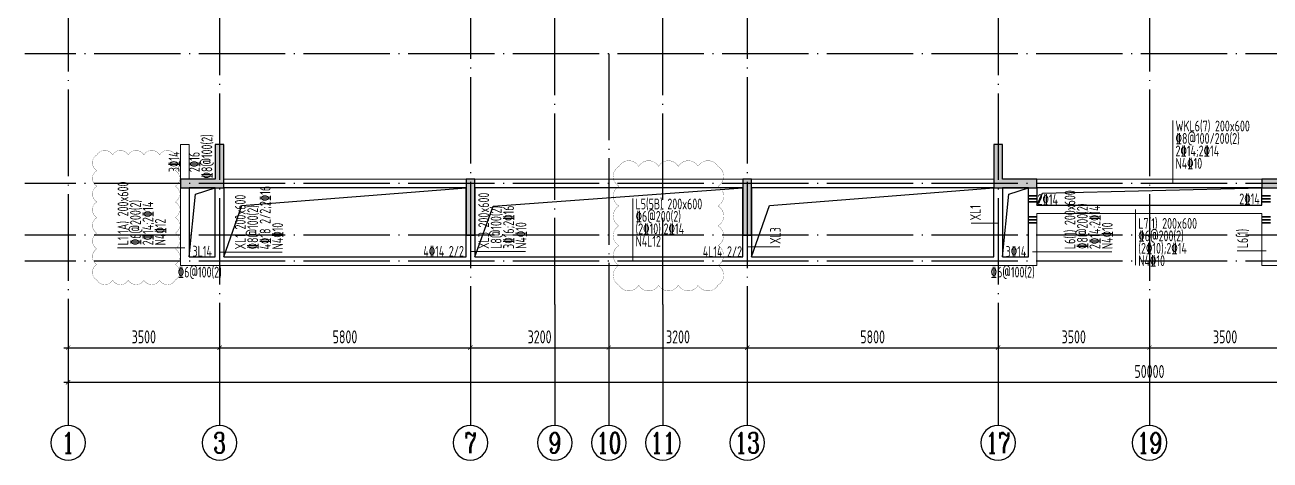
# Model space of a CAD drawing. Extents: x -668857 to 143095, y -247466 to 228182.
# Drawn here: x -98733 to -69943, y -219352 to -209286 of the extents above; entities that cross this region are included whole.
import ezdxf
from ezdxf.enums import TextEntityAlignment as Align

# ---------------------------------------------------------------- set-up
doc = ezdxf.new("R2010")
doc.units = 0
doc.header["$LTSCALE"] = 1000
doc.linetypes.add('DASH', pattern=[0.35, 0.25, -0.1])
doc.linetypes.add('DOTE', pattern=[2.42, 2, -0.2, 0.02, -0.2])
doc.layers.get('0').update_dxf_attribs({"linetype": 'CONTINUOUS'})
doc.layers.get('DEFPOINTS').update_dxf_attribs({"linetype": 'CONTINUOUS'})
for name, color, linetype in [('A-AXIS', 1, 'CONTINUOUS'), ('A-DOTE', 10, 'DOTE'), ('AXIS_NUM', 7, 'CONTINUOUS'), ('S-D洞口', 4, 'CONTINUOUS'), ('S-L主梁线', 4, 'DASH'), ('S-L梁编号', 6, 'CONTINUOUS'), ('S-L梁配筋', 7, 'CONTINUOUS'), ('S-Q墙填充', 252, 'CONTINUOUS'), ('S-Q墙实线', 6, 'CONTINUOUS'), ('S-Y一般标注', 3, 'CONTINUOUS')]:
    doc.layers.add(name, color=color, linetype=linetype)
doc.layers.add('审图修改', color=2, linetype='CONTINUOUS', plot=False)
doc.layers.add('梁附加箍筋', color=1, linetype='CONTINUOUS', lineweight=35)
doc.styles.add('TSSD_Axis', font='complex.shx', dxfattribs={"width": 0.7, "bigfont": 'hztxt.shx'})
doc.styles.add('TSSD_DIMENSION', font='Tssdeng.shx', dxfattribs={"width": 0.7, "bigfont": 'tssdchn.shx'})
doc.styles.add('TSSD_REIN', font='tssdeng.shx', dxfattribs={"width": 0.7, "height": 300, "bigfont": 'tssdchn.shx'})
doc.dimstyles.new('TSSD_100_100', dxfattribs={"dimtxt": 300, "dimasz": 100, "dimexe": 100, "dimexo": 250, "dimgap": 100, "dimtad": 1, "dimdec": 0, "dimzin": 0, "dimdsep": 46, "dimtxsty": 'TSSD_DIMENSION', "dimblk": 'ARCHTICK', "dimcen": 0, "dimdle": 100, "dimclrt": 7, "dimadec": 0, "dimazin": 0, "dimtfac": 1, "dimtdec": 0, "dimtix": 1, "dimtmove": 2, "dimatfit": 3, "dimldrblk": 'ARCHTICK', "dimfxl": 0, "dimtolj": 1, "dimtzin": 0, "dimarcsym": 0})

# ---------------------------------------------------------------- blocks, each defined once
blk = doc.blocks.new('ts_axno')
at = {"color": 0, "linetype": 'ByBlock', "lineweight": -2}
blk.add_circle((0, 0), 0.5, dxfattribs=at)
at = {"color": 0, "linetype": 'ByBlock', "lineweight": -2, "style": 'TSSD_Axis', "width": 0.7}
blk.add_attdef('A', text='', height=0.6, dxfattribs=at).set_placement((0, 0), align=Align.MIDDLE_CENTER)
blk = doc.blocks.new('_ArchTick')
at = {"color": 0, "linetype": 'ByBlock', "const_width": 0.15}
blk.add_lwpolyline([(-0.5, -0.5), (0.5, 0.5)], dxfattribs=at)
blk = doc.blocks.new('*D134')
at = {"layer": 'DEFPOINTS', "color": 0}
for p in [(8100, 3600), (13900, 3600), (13900, 2600)]:
    blk.add_point(p, dxfattribs=at)
at = {"layer": 'S-Y一般标注', "color": 0, "lineweight": -2}
for p, q in [((8100, 3350), (8100, 2500)), ((13900, 3350), (13900, 2500)), ((8000, 2600), (14000, 2600))]:
    blk.add_line(p, q, dxfattribs=at)
at = {"layer": 'S-Y一般标注', "color": 0, "lineweight": -2, "xscale": 100, "yscale": 100, "zscale": 100, "rotation": 180}
blk.add_blockref('_ArchTick', (8100, 2600), dxfattribs=at)
at = {"layer": 'S-Y一般标注', "color": 0, "lineweight": -2, "xscale": 100, "yscale": 100, "zscale": 100}
blk.add_blockref('_ArchTick', (13900, 2600), dxfattribs=at)
at = {"layer": 'S-Y一般标注', "color": 7, "insert": (11000, 2850), "char_height": 300, "attachment_point": 5, "style": 'TSSD_DIMENSION'}
blk.add_mtext('\\A1;5800', dxfattribs=at)
blk = doc.blocks.new('*D135')
at = {"layer": 'DEFPOINTS', "color": 0}
for p in [(17100, 3600), (20300, 3600), (20300, 2600)]:
    blk.add_point(p, dxfattribs=at)
at = {"layer": 'S-Y一般标注', "color": 0, "lineweight": -2}
for p, q in [((17100, 3350), (17100, 2500)), ((20300, 3350), (20300, 2500)), ((17000, 2600), (20400, 2600))]:
    blk.add_line(p, q, dxfattribs=at)
at = {"layer": 'S-Y一般标注', "color": 0, "lineweight": -2, "xscale": 100, "yscale": 100, "zscale": 100, "rotation": 180}
blk.add_blockref('_ArchTick', (17100, 2600), dxfattribs=at)
at = {"layer": 'S-Y一般标注', "color": 0, "lineweight": -2, "xscale": 100, "yscale": 100, "zscale": 100}
blk.add_blockref('_ArchTick', (20300, 2600), dxfattribs=at)
at = {"layer": 'S-Y一般标注', "color": 7, "insert": (18700, 2850), "char_height": 300, "attachment_point": 5, "style": 'TSSD_DIMENSION'}
blk.add_mtext('\\A1;3200', dxfattribs=at)
blk = doc.blocks.new('*D136')
at = {"layer": 'DEFPOINTS', "color": 0}
for p in [(20300, 3600), (26100, 3600), (26100, 2600)]:
    blk.add_point(p, dxfattribs=at)
at = {"layer": 'S-Y一般标注', "color": 0, "lineweight": -2}
for p, q in [((20300, 3350), (20300, 2500)), ((26100, 3350), (26100, 2500)), ((20200, 2600), (26200, 2600))]:
    blk.add_line(p, q, dxfattribs=at)
at = {"layer": 'S-Y一般标注', "color": 0, "lineweight": -2, "xscale": 100, "yscale": 100, "zscale": 100, "rotation": 180}
blk.add_blockref('_ArchTick', (20300, 2600), dxfattribs=at)
at = {"layer": 'S-Y一般标注', "color": 0, "lineweight": -2, "xscale": 100, "yscale": 100, "zscale": 100}
blk.add_blockref('_ArchTick', (26100, 2600), dxfattribs=at)
at = {"layer": 'S-Y一般标注', "color": 7, "insert": (23200, 2850), "char_height": 300, "attachment_point": 5, "style": 'TSSD_DIMENSION'}
blk.add_mtext('\\A1;5800', dxfattribs=at)
blk = doc.blocks.new('*D137')
at = {"layer": 'DEFPOINTS', "color": 0}
for p in [(26100, 3600), (29600, 3600), (29600, 2600)]:
    blk.add_point(p, dxfattribs=at)
at = {"layer": 'S-Y一般标注', "color": 0, "lineweight": -2}
for p, q in [((26100, 3350), (26100, 2500)), ((29600, 3350), (29600, 2500)), ((26000, 2600), (29700, 2600))]:
    blk.add_line(p, q, dxfattribs=at)
at = {"layer": 'S-Y一般标注', "color": 0, "lineweight": -2, "xscale": 100, "yscale": 100, "zscale": 100, "rotation": 180}
blk.add_blockref('_ArchTick', (26100, 2600), dxfattribs=at)
at = {"layer": 'S-Y一般标注', "color": 0, "lineweight": -2, "xscale": 100, "yscale": 100, "zscale": 100}
blk.add_blockref('_ArchTick', (29600, 2600), dxfattribs=at)
at = {"layer": 'S-Y一般标注', "color": 7, "insert": (27850, 2850), "char_height": 300, "attachment_point": 5, "style": 'TSSD_DIMENSION'}
blk.add_mtext('\\A1;3500', dxfattribs=at)
blk = doc.blocks.new('*D142')
at = {"layer": 'DEFPOINTS', "color": 0}
for p in [(4600, 3600), (54600, 3600), (54600, 1800)]:
    blk.add_point(p, dxfattribs=at)
at = {"layer": 'S-Y一般标注', "color": 0, "lineweight": -2}
for p, q in [((4600, 3350), (4600, 1700)), ((54600, 3350), (54600, 1700)), ((4500, 1800), (54700, 1800))]:
    blk.add_line(p, q, dxfattribs=at)
at = {"layer": 'S-Y一般标注', "color": 0, "lineweight": -2, "xscale": 100, "yscale": 100, "zscale": 100, "rotation": 180}
blk.add_blockref('_ArchTick', (4600, 1800), dxfattribs=at)
at = {"layer": 'S-Y一般标注', "color": 0, "lineweight": -2, "xscale": 100, "yscale": 100, "zscale": 100}
blk.add_blockref('_ArchTick', (54600, 1800), dxfattribs=at)
at = {"layer": 'S-Y一般标注', "color": 7, "insert": (29600, 2050), "char_height": 300, "attachment_point": 5, "style": 'TSSD_DIMENSION'}
blk.add_mtext('\\A1;50000', dxfattribs=at)
blk = doc.blocks.new('*D143')
at = {"layer": 'DEFPOINTS', "color": 0}
for p in [(13900, 3600), (17100, 3600), (17100, 2600)]:
    blk.add_point(p, dxfattribs=at)
at = {"layer": 'S-Y一般标注', "color": 0, "lineweight": -2}
for p, q in [((13900, 3350), (13900, 2500)), ((17100, 3350), (17100, 2500)), ((13800, 2600), (17200, 2600))]:
    blk.add_line(p, q, dxfattribs=at)
at = {"layer": 'S-Y一般标注', "color": 0, "lineweight": -2, "xscale": 100, "yscale": 100, "zscale": 100, "rotation": 180}
blk.add_blockref('_ArchTick', (13900, 2600), dxfattribs=at)
at = {"layer": 'S-Y一般标注', "color": 0, "lineweight": -2, "xscale": 100, "yscale": 100, "zscale": 100}
blk.add_blockref('_ArchTick', (17100, 2600), dxfattribs=at)
at = {"layer": 'S-Y一般标注', "color": 7, "insert": (15500, 2850), "char_height": 300, "attachment_point": 5, "style": 'TSSD_DIMENSION'}
blk.add_mtext('\\A1;3200', dxfattribs=at)
blk = doc.blocks.new('*D144')
at = {"layer": 'DEFPOINTS', "color": 0}
for p in [(4600, 3600), (8100, 3600), (8100, 2600)]:
    blk.add_point(p, dxfattribs=at)
at = {"layer": 'S-Y一般标注', "color": 0, "lineweight": -2}
for p, q in [((4600, 3350), (4600, 2500)), ((8100, 3350), (8100, 2500)), ((4500, 2600), (8200, 2600))]:
    blk.add_line(p, q, dxfattribs=at)
at = {"layer": 'S-Y一般标注', "color": 0, "lineweight": -2, "xscale": 100, "yscale": 100, "zscale": 100, "rotation": 180}
blk.add_blockref('_ArchTick', (4600, 2600), dxfattribs=at)
at = {"layer": 'S-Y一般标注', "color": 0, "lineweight": -2, "xscale": 100, "yscale": 100, "zscale": 100}
blk.add_blockref('_ArchTick', (8100, 2600), dxfattribs=at)
at = {"layer": 'S-Y一般标注', "color": 7, "insert": (6350, 2850), "char_height": 300, "attachment_point": 5, "style": 'TSSD_DIMENSION'}
blk.add_mtext('\\A1;3500', dxfattribs=at)
blk = doc.blocks.new('*D145')
at = {"layer": 'DEFPOINTS', "color": 0}
for p in [(29600, 3600), (33100, 3600), (33100, 2600)]:
    blk.add_point(p, dxfattribs=at)
at = {"layer": 'S-Y一般标注', "color": 0, "lineweight": -2}
for p, q in [((29600, 3350), (29600, 2500)), ((33100, 3350), (33100, 2500)), ((29500, 2600), (33200, 2600))]:
    blk.add_line(p, q, dxfattribs=at)
at = {"layer": 'S-Y一般标注', "color": 0, "lineweight": -2, "xscale": 100, "yscale": 100, "zscale": 100, "rotation": 180}
blk.add_blockref('_ArchTick', (29600, 2600), dxfattribs=at)
at = {"layer": 'S-Y一般标注', "color": 0, "lineweight": -2, "xscale": 100, "yscale": 100, "zscale": 100}
blk.add_blockref('_ArchTick', (33100, 2600), dxfattribs=at)
at = {"layer": 'S-Y一般标注', "color": 7, "insert": (31350, 2850), "char_height": 300, "attachment_point": 5, "style": 'TSSD_DIMENSION'}
blk.add_mtext('\\A1;3500', dxfattribs=at)
blk = doc.blocks.new('20210730.03293678')
at = {"layer": '梁附加箍筋', "lineweight": 35}
for p, q in [((200, 620), (0, 620)), ((5600, 620), (5400, 620)), ((200, 550), (0, 550)), ((200, 480), (0, 480)), ((5600, 550), (5400, 550)), ((5600, 480), (5400, 480)), ((200, 140), (0, 140)), ((200, 70), (0, 70)), ((200, 0), (0, 0)), ((5600, 140), (5400, 140)), ((5600, 70), (5400, 70)), ((5600, 0), (5400, 0))]:
    blk.add_line(p, q, dxfattribs=at)
blk = doc.blocks.new('20210726.16395156')
at = {"layer": 'A-AXIS'}
for p, q in [((4600, 3600), (4600, 800)), ((8100, 3600), (8100, 800)), ((13900, 3600), (13900, 800)), ((15850, 3600), (15850, 800)), ((17100, 3600), (17100, 800)), ((18350, 3600.1), (18350, 800.1)), ((20300, 3600), (20300, 800)), ((26100, 3600), (26100, 800)), ((29600, 3600), (29600, 800))]:
    blk.add_line(p, q, dxfattribs=at)
at = {"layer": 'A-DOTE'}
for p, q in [((4600, 18249.9), (4600, 3600)), ((29600, 18249.9), (29600, 3600)), ((13900.2, 13700), (13900, 3600)), ((20299.8, 13700), (20300, 3600)), ((15850, 3600), (15850, 11500)), ((18350, 3600.1), (18350, 11500)), ((8100, 10900), (8100, 3600)), ((26100, 10900), (26100, 3600)), ((55600, 9400), (3600, 9400)), ((17100, 9400), (17100, 3600)), ((55600, 6400), (3600, 6400)), ((55600, 5200), (3600, 5200)), ((55600, 4600), (3600, 4600))]:
    blk.add_line(p, q, dxfattribs=at)
at = {"layer": 'A-AXIS'}
ref = blk.add_blockref('ts_axno', (4600, 400), dxfattribs=dict(at, xscale=-800, yscale=800, zscale=800, rotation=180))
ref.add_attrib('1', '1', dxfattribs={"layer": 'AXIS_NUM', "height": 480, "style": 'TSSD_Axis', "width": 0.7}).set_placement((4600, 400), align=Align.MIDDLE_CENTER)
ref = blk.add_blockref('ts_axno', (8100, 400), dxfattribs=dict(at, xscale=-800, yscale=800, zscale=800, rotation=180))
ref.add_attrib('2', '3', dxfattribs={"layer": 'AXIS_NUM', "height": 480, "style": 'TSSD_Axis', "width": 0.7}).set_placement((8100, 400), align=Align.MIDDLE_CENTER)
ref = blk.add_blockref('ts_axno', (13900, 400), dxfattribs=dict(at, xscale=-800, yscale=800, zscale=800, rotation=180))
ref.add_attrib('5', '7', dxfattribs={"layer": 'AXIS_NUM', "height": 480, "style": 'TSSD_Axis', "width": 0.7}).set_placement((13900, 400), align=Align.MIDDLE_CENTER)
ref = blk.add_blockref('ts_axno', (15850, 400), dxfattribs=dict(at, xscale=-800, yscale=800, zscale=800, rotation=180))
ref.add_attrib('5', '9', dxfattribs={"layer": 'AXIS_NUM', "height": 480, "style": 'TSSD_Axis', "width": 0.7}).set_placement((15850, 400), align=Align.MIDDLE_CENTER)
ref = blk.add_blockref('ts_axno', (17100, 400), dxfattribs=dict(at, xscale=-800, yscale=800, zscale=800, rotation=180))
ref.add_attrib('8', '10', dxfattribs={"layer": 'AXIS_NUM', "height": 480, "style": 'TSSD_Axis', "width": 0.7}).set_placement((17100, 400), align=Align.MIDDLE_CENTER)
ref = blk.add_blockref('ts_axno', (18350, 400.1), dxfattribs=dict(at, xscale=-800, yscale=800, zscale=800, rotation=180))
ref.add_attrib('5', '11', dxfattribs={"layer": 'AXIS_NUM', "height": 480, "style": 'TSSD_Axis', "width": 0.7}).set_placement((18350, 400.1), align=Align.MIDDLE_CENTER)
ref = blk.add_blockref('ts_axno', (20300, 400), dxfattribs=dict(at, xscale=-800, yscale=800, zscale=800, rotation=180))
ref.add_attrib('8', '13', dxfattribs={"layer": 'AXIS_NUM', "height": 480, "style": 'TSSD_Axis', "width": 0.7}).set_placement((20300, 400), align=Align.MIDDLE_CENTER)
ref = blk.add_blockref('ts_axno', (26100, 400), dxfattribs=dict(at, xscale=-800, yscale=800, zscale=800, rotation=180))
ref.add_attrib('10', '17', dxfattribs={"layer": 'AXIS_NUM', "height": 480, "style": 'TSSD_Axis', "width": 0.7}).set_placement((26100, 400), align=Align.MIDDLE_CENTER)
ref = blk.add_blockref('ts_axno', (29600, 400), dxfattribs=dict(at, xscale=-800, yscale=800, zscale=800, rotation=180))
ref.add_attrib('13', '19', dxfattribs={"layer": 'AXIS_NUM', "height": 480, "style": 'TSSD_Axis', "width": 0.7}).set_placement((29600, 400), align=Align.MIDDLE_CENTER)
at = {"layer": 'S-Y一般标注'}
for base, p1, p2, picture, middle in [((54600, 1800), (4600, 3600), (54600, 3600), '*D142', (29600, 2050)), ((8100, 2600), (4600, 3600), (8100, 3600), '*D144', (6350, 2850)), ((13900, 2600), (8100, 3600), (13900, 3600), '*D134', (11000, 2850)), ((17100, 2600), (13900, 3600), (17100, 3600), '*D143', (15500, 2850)), ((20300, 2600), (17100, 3600), (20300, 3600), '*D135', (18700, 2850)), ((26100, 2600), (20300, 3600), (26100, 3600), '*D136', (23200, 2850)), ((29600, 2600), (26100, 3600), (29600, 3600), '*D137', (27850, 2850)), ((33100, 2600), (29600, 3600), (33100, 3600), '*D145', (31350, 2850))]:
    dim = blk.add_linear_dim(base=base, p1=p1, p2=p2, dimstyle='TSSD_100_100', dxfattribs=at)
    dim.commit()
    dim.dimension.update_dxf_attribs({"geometry": picture, "text_midpoint": middle})

msp = doc.modelspace()

# ---------------------------------------------------------------- hatches: boundary and pattern name
at = {"layer": 'S-Q墙填充'}
h = msp.add_hatch(color=252, dxfattribs=at)
h.dxf.hatch_style = 1
h.paths.add_polyline_path([(-94333.08, -212851.96), (-95133.08, -212851.96), (-95133.08, -213051.96), (-94133.08, -213051.96), (-94133.08, -212051.96), (-94333.08, -212051.96)])
h = msp.add_hatch(color=252, dxfattribs=at)
h.dxf.hatch_style = 1
h.paths.add_polyline_path([(-76333.1, -213051.96), (-75333.1, -213051.96), (-75333.1, -212851.96), (-76133.1, -212851.96), (-76133.1, -212051.96), (-76333.1, -212051.96)])
h = msp.add_hatch(color=252, dxfattribs=at)
h.dxf.hatch_style = 1
h.paths.add_polyline_path([(-69333.08, -212851.96), (-70133.08, -212851.96), (-70133.08, -213051.96), (-69133.08, -213051.96), (-69133.08, -212051.96), (-69333.08, -212051.96)])
h = msp.add_hatch(color=252, dxfattribs=at)
h.dxf.hatch_style = 1
h.paths.add_polyline_path([(-88333.08, -214151.98), (-88333.03, -212852.09), (-88533.03, -212852.08), (-88533.08, -214151.97)])
h = msp.add_hatch(color=252, dxfattribs=at)
h.dxf.hatch_style = 1
h.paths.add_polyline_path([(-81933.1, -214151.97), (-81933.15, -212852.08), (-82133.15, -212852.09), (-82133.1, -214151.98)])

# ---------------------------------------------------------------- linework, layer by layer
at = {"layer": 'S-D洞口', "color": 5}
for points in [[(-94933.08, -214651.8), (-94333.08, -214651.8), (-94333.08, -213051.96), (-94933.08, -213051.96), (-94933.08, -214651.8), (-94787.63, -213197.41), (-94333.08, -213051.96)], [(-94133.08, -214651.8), (-88533.03, -214651.8), (-88533.03, -213052.09), (-94133.08, -213052.09), (-94133.08, -214651.8), (-93718.32, -213466.84), (-88533.03, -213052.09)], [(-88333.08, -214651.8), (-82133.15, -214651.8), (-82133.15, -213052.09), (-88333.08, -213052.09), (-88333.08, -214651.8), (-87909.21, -213475.96), (-82133.15, -213052.09)], [(-81933.1, -214651.8), (-76333.1, -214651.8), (-76333.1, -213051.96), (-81933.1, -213051.96), (-81933.1, -214651.8), (-81518.32, -213466.75), (-76333.1, -213051.96)], [(-76133.1, -214651.8), (-75533.1, -214651.8), (-75533.1, -213051.96), (-76133.1, -213051.96), (-76133.1, -214651.8), (-75987.65, -213197.41), (-75533.1, -213051.96)], [(-75333.09, -213451.96), (-70133.08, -213451.96), (-70133.08, -213051.96), (-75333.09, -213051.96), (-75333.09, -213451.96), (-75209.28, -213175.77), (-70133.08, -213051.96)]]:
    msp.add_lwpolyline(points, dxfattribs=at)
at = {"layer": 'S-L主梁线', "linetype": 'ByBlock', "lineweight": 18}
for p, q in [((-94933.09, -212051.96), (-95133.09, -212051.97)), ((-95133.09, -212051.97), (-95133.08, -212851.96)), ((-94933.08, -212851.96), (-94933.09, -212051.96)), ((-88533.03, -212852.09), (-94133.08, -212851.97)), ((-82133.15, -212852.09), (-88333.03, -212852.09)), ((-76333.1, -212851.97), (-81933.15, -212852.09)), ((-70033.08, -212851.96), (-75333.1, -212851.96)), ((-95133.08, -213051.96), (-95133.08, -214851.8)), ((-94933.08, -214651.8), (-94933.08, -213051.96)), ((-94333.08, -213051.96), (-94333.08, -214651.8)), ((-94133.08, -214651.8), (-94133.08, -213051.97)), ((-94133.08, -213051.97), (-88533.03, -213052.09)), ((-88333.03, -213052.09), (-82133.15, -213052.09)), ((-81933.15, -213052.09), (-76333.1, -213051.97)), ((-76333.1, -213051.97), (-76333.1, -214651.8)), ((-76133.1, -214651.8), (-76133.1, -213051.96)), ((-75533.1, -213051.96), (-75533.09, -213551.97)), ((-75333.09, -213451.96), (-75333.1, -213051.96)), ((-75333.1, -213051.96), (-70133.08, -213051.96)), ((-70133.08, -213051.96), (-70133.09, -213451.96)), ((-75533.09, -213551.96), (-75533.1, -214651.8)), ((-70133.09, -213451.96), (-75333.09, -213451.96)), ((-75333.1, -214851.8), (-75333.09, -213651.96)), ((-75333.09, -213651.96), (-70133.09, -213651.96)), ((-70133.09, -213651.96), (-70133.1, -214851.8)), ((-88533.08, -214151.97), (-88533.08, -214651.8)), ((-88333.08, -214651.8), (-88333.08, -214151.97)), ((-82133.1, -214151.97), (-82133.1, -214651.8)), ((-81933.1, -214651.8), (-81933.1, -214151.97)), ((-94333.08, -214651.8), (-94933.08, -214651.8)), ((-88533.08, -214651.8), (-94133.08, -214651.8)), ((-82133.1, -214651.8), (-88333.08, -214651.8)), ((-76333.1, -214651.8), (-81933.1, -214651.8)), ((-75533.1, -214651.8), (-76133.1, -214651.8)), ((-95133.08, -214851.8), (-94233.08, -214851.8)), ((-94233.08, -214851.8), (-88433.08, -214851.8)), ((-88433.08, -214851.8), (-82033.1, -214851.8)), ((-82033.1, -214851.8), (-76233.1, -214851.8)), ((-76233.1, -214851.8), (-75333.1, -214851.8)), ((-70133.1, -214851.8), (-69233.08, -214851.8))]:
    msp.add_line(p, q, dxfattribs=at)
at = {"layer": 'S-L梁编号', "lineweight": 18}
for p, q in [((-72193.03, -212951.96), (-72193.03, -211500.01)), ((-84677.71, -214751.8), (-84677.71, -213302.05)), ((-73052.61, -213551.96), (-73052.61, -214845.8)), ((-76233.1, -213870.95), (-76853.07, -213870.95)), ((-95033.08, -214446.09), (-96589.25, -214446.09)), ((-82033.1, -214415.88), (-81277.66, -214415.88)), ((-94233.08, -214541.89), (-92785, -214541.89)), ((-88433.08, -214528.86), (-87157.18, -214528.86)), ((-75433.08, -214533.95), (-73602.82, -214533.95)), ((-70033.1, -214514.14), (-70704.55, -214514.14))]:
    msp.add_line(p, q, dxfattribs=at)
at = {"layer": 'S-Q墙实线'}
for points in [[(-94333.08, -212851.96), (-95133.08, -212851.96), (-95133.08, -213051.96), (-94133.08, -213051.96), (-94133.08, -212051.96), (-94333.08, -212051.96)], [(-76333.1, -213051.96), (-75333.1, -213051.96), (-75333.1, -212851.96), (-76133.1, -212851.96), (-76133.1, -212051.96), (-76333.1, -212051.96)], [(-69333.08, -212851.96), (-70133.08, -212851.96), (-70133.08, -213051.96), (-69133.08, -213051.96), (-69133.08, -212051.96), (-69333.08, -212051.96)], [(-88333.08, -214151.98), (-88333.03, -212852.09), (-88533.03, -212852.08), (-88533.08, -214151.97)], [(-81933.1, -214151.97), (-81933.15, -212852.08), (-82133.15, -212852.09), (-82133.1, -214151.98)]]:
    msp.add_lwpolyline(points, close=True, dxfattribs=at)
at = {"layer": '审图修改', "const_width": 5}
for points in [[(-97067.63, -212293.61, -0.57735027), (-96705.68, -212293.61, -0.57735027), (-96343.74, -212293.61, -0.57735027), (-95981.79, -212293.61, -0.57735027), (-95619.84, -212293.61, -0.57735027), (-95257.9, -212293.61, -0.57735027), (-95257.9, -212655.55, -0.57735027), (-95257.9, -213017.5, -0.57735027), (-95257.9, -213379.44, -0.57735027), (-95257.9, -213741.39, -0.57735027), (-95257.9, -214103.33, -0.57735027), (-95257.9, -214465.28, -0.57735027), (-95257.9, -214827.22, -0.57735027), (-95257.9, -215189.17, -0.57735027), (-95619.84, -215189.17, -0.57735027), (-95981.79, -215189.17, -0.57735027), (-96343.74, -215189.17, -0.57735027), (-96705.68, -215189.17, -0.57735027), (-97067.63, -215189.17, -0.57735027), (-97067.63, -214827.22, -0.57735027), (-97067.63, -214465.28, -0.57735027), (-97067.63, -214103.33, -0.57735027), (-97067.63, -213741.39, -0.57735027), (-97067.63, -213379.44, -0.57735027), (-97067.63, -213017.5, -0.57735027), (-97067.63, -212655.55, -0.57735027), (-97067.63, -212293.61, -0.57735027), (-97067.63, -212293.61, -0.57735027)], [(-84998.34, -212559.63, -0.57735027), (-84540.58, -212559.63, -0.57735027), (-84082.83, -212559.63, -0.57735027), (-83625.07, -212559.63, -0.57735027), (-83167.32, -212559.63, -0.57735027), (-82709.56, -212559.63, -0.57735027), (-82709.56, -213017.38, -0.57735027), (-82709.56, -213475.14, -0.57735027), (-82709.56, -213932.89, -0.57735027), (-82709.56, -214390.65, -0.57735027), (-82709.56, -214848.4, -0.57735027), (-82709.56, -215306.16, -0.57735027), (-83167.32, -215306.16, -0.57735027), (-83625.07, -215306.16, -0.57735027), (-84082.83, -215306.16, -0.57735027), (-84540.58, -215306.16, -0.57735027), (-84998.34, -215306.16, -0.57735027), (-84998.34, -214848.4, -0.57735027), (-84998.34, -214390.65, -0.57735027), (-84998.34, -213932.89, -0.57735027), (-84998.34, -213475.14, -0.57735027), (-84998.34, -213017.38, -0.57735027), (-84998.34, -212559.63, -0.57735027), (-84998.34, -212559.63, -0.57735027)]]:
    msp.add_lwpolyline(points, format="xyb", dxfattribs=at)

# ---------------------------------------------------------------- block references
at = {"layer": 'A-DOTE'}
msp.add_blockref('20210726.16395156', (-102333.09, -219352.01), dxfattribs=at)
at = {"layer": '梁附加箍筋'}
msp.add_blockref('20210730.03293678', (-75533.1, -213861.97), dxfattribs=at)

# ---------------------------------------------------------------- texts
at = {"layer": 'S-L梁编号', "color": 6, "style": 'TSSD_REIN', "width": 0.7}
for s, p in [('WKL6(7) 200x600', (-72130.53, -211750.01)), ('L5(5B) 200x600', (-84615.21, -213552.05)), ('L7(1) 200x600', (-72990.11, -214002.53))]:
    msp.add_text(s, height=250, dxfattribs=at).set_placement(p)
for s, p in [('L1(1A) 200x600', (-96339.25, -214383.59)), ('XL1 200x600', (-93628.27, -214479.39)), ('XL3 200x600', (-88000.45, -214466.36)), ('L6(1) 200x600', (-74446.09, -214471.45)), ('XL1', (-76631.92, -213808.45)), ('XL3', (-81258.43, -214353.38)), ('L6(1)', (-70454.55, -214451.64))]:
    msp.add_text(s, height=250, rotation=90, dxfattribs=at).set_placement(p)
at = {"layer": 'S-L梁配筋', "color": 7, "style": 'TSSD_REIN', "width": 0.7}
for s, p in [('%%1328@100(2)', (-94401.56, -212839.31)), ('3%%13214', (-95159.64, -212691.66)), ('2%%13216', (-94689.06, -212691.66)), ('4%%13218 2/2;2%%13216', (-93053.27, -214479.39)), ('%%1326@200(2)', (-96051.75, -214383.59)), ('2%%13214;2%%13214', (-95764.25, -214383.59)), ('%%1328@100(2)', (-93340.77, -214479.39)), ('L8@100(2)', (-87712.95, -214466.36)), ('3%%13216;2%%13216', (-87425.45, -214466.36)), ('%%1328@200(2)', (-74158.59, -214471.45)), ('2%%13214;2%%13214', (-73871.09, -214471.45)), ('N4%%13210', (-92765.77, -214479.39)), ('N4%%13210', (-73583.59, -214471.45))]:
    msp.add_text(s, height=250, rotation=90, dxfattribs=at).set_placement(p)
for s, p in [('%%1328@100/200(2)', (-72130.53, -212037.51)), ('2%%13214;2%%13214', (-72130.53, -212325.01)), ('N4%%13210', (-72130.53, -212612.51)), ('2%%13214', (-75320.67, -213449.31)), ('%%1326@200(2)', (-84615.21, -213839.55)), ('(2%%13210);2%%13214', (-84615.21, -214127.05)), ('N4L12', (-84615.21, -214414.55)), ('%%1326@200(2)', (-72990.11, -214290.03)), ('(2%%13210);2%%13214', (-72990.11, -214577.53)), ('N4%%13210', (-72990.11, -214865.03))]:
    msp.add_text(s, height=250, dxfattribs=at).set_placement(p)
for s, p in [('2%%13214', (-70183.09, -213435)), ('4%%13214 2/2', (-88583.08, -214648.14)), ('4L14 2/2', (-82151.33, -214655.41))]:
    msp.add_text(s, height=250, dxfattribs=at).set_placement(p, align=Align.RIGHT)
at = {"layer": 'S-L梁配筋', "color": 1, "style": 'TSSD_REIN', "width": 0.7}
for s, p in [('N4%%13212', (-95476.75, -214383.59)), ('N4%%13210', (-87137.95, -214466.36))]:
    msp.add_text(s, height=250, rotation=90, dxfattribs=at).set_placement(p)
at = {"layer": 'S-L梁配筋', "color": 7, "style": 'TSSD_REIN', "width": 0.7}
for s, p in [('3L14', (-94633.06, -214645.18)), ('3%%13214', (-75819.18, -214652.55))]:
    msp.add_text(s, height=250, dxfattribs=at).set_placement(p, align=Align.CENTER)
at = {"layer": 'S-L梁配筋', "color": 1, "style": 'TSSD_REIN', "width": 0.7}
for p in [(-95200.05, -215129.26), (-76404.79, -215129.26)]:
    msp.add_text('%%1326@100(2)', height=250, dxfattribs=at).set_placement(p)

doc.saveas('drawing.dxf')
